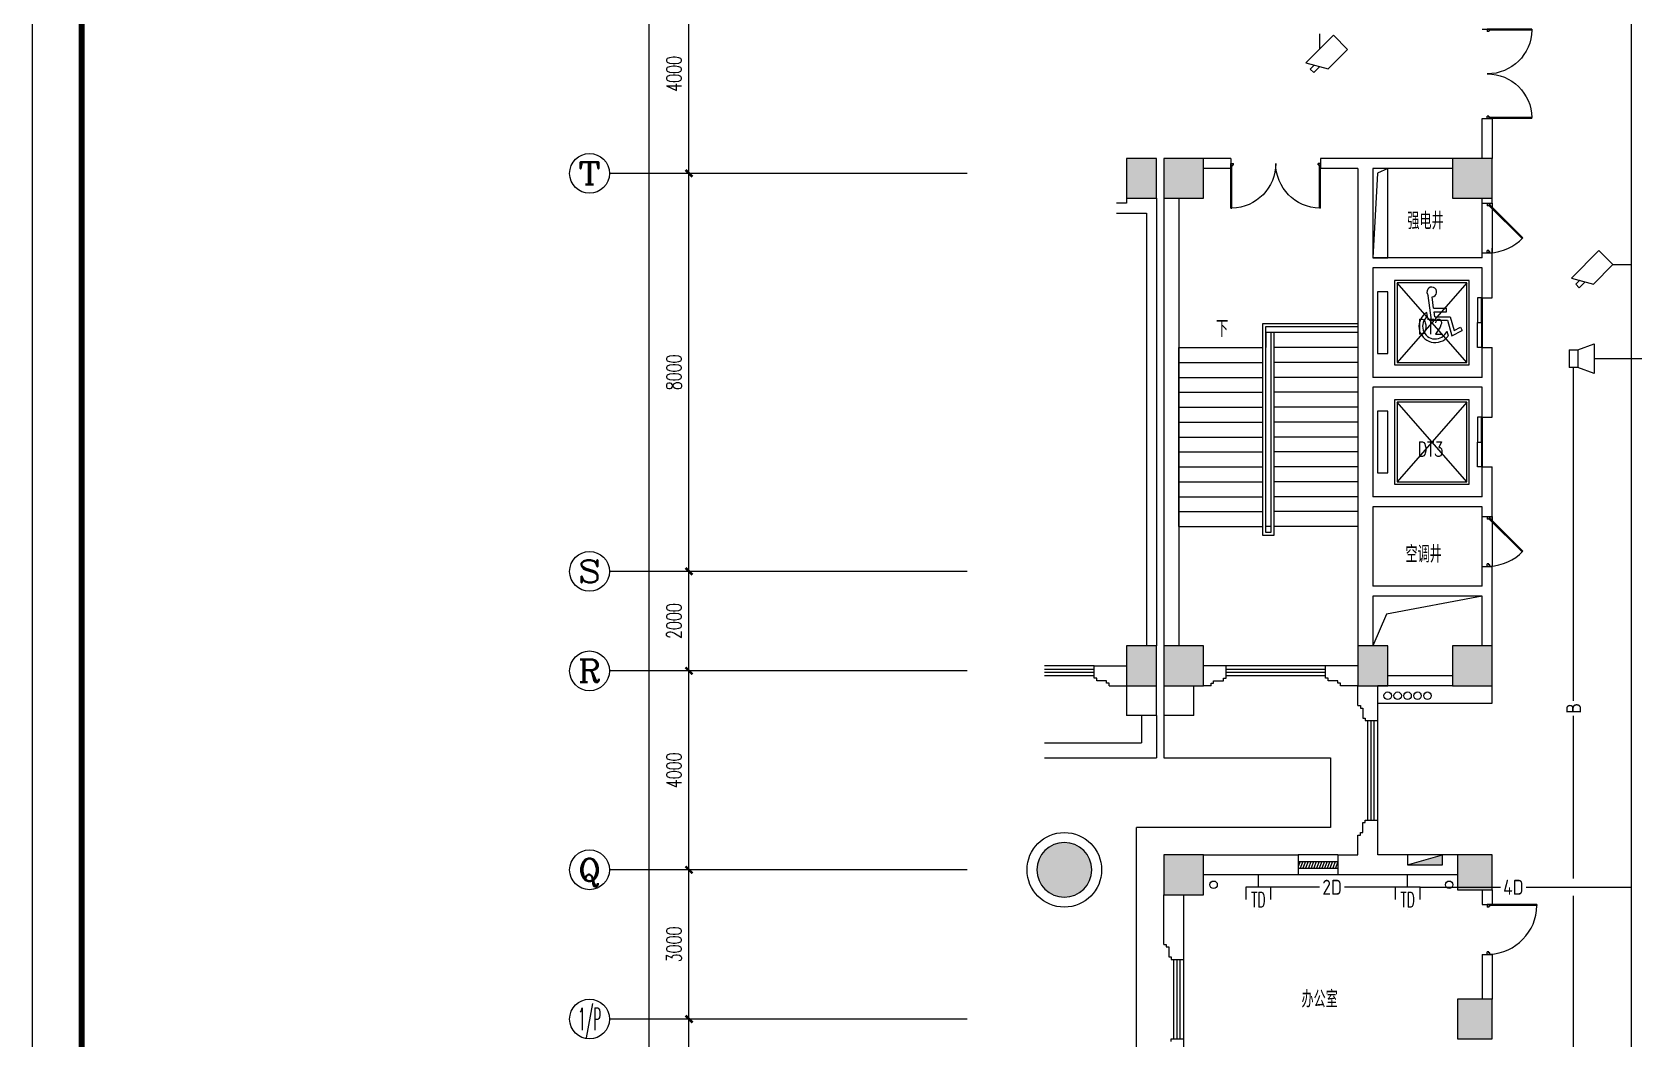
# Model space of a CAD drawing. Extents: x 190999 to 834799, y -200814 to 215286.
# Drawn here: x 666599 to 698799, y -127896 to -107655 of the extents above; entities that cross this region are included whole.
import ezdxf
from ezdxf.enums import TextEntityAlignment as Align

# ---------------------------------------------------------------- set-up
doc = ezdxf.new("R2010")
doc.units = 0
doc.header["$LTSCALE"] = 1000
doc.header["$MEASUREMENT"] = 0
doc.linetypes.add('CONTINOUS', pattern=[0])
for name, color, linetype in [('00-EQUIP', 3, 'Continuous'), ('00-SIG_TEXT', 7, 'Continuous'), ('00-WIRE-4', 6, 'Continuous'), ('A-墙线', 2, 'Continuous'), ('A-外包装修', 250, 'Continuous'), ('A-外窗', 145, 'Continuous'), ('A-门', 167, 'Continuous'), ('AXIS', 3, 'Continuous'), ('AXIS_TEXT', 7, 'Continuous'), ('COLUMN', 2, 'Continuous'), ('DIM_SYMB', 3, 'Continuous'), ('EQUIP_消火栓', 6, 'Continuous'), ('PUB_HATCH', 250, 'Continuous'), ('PUB_TEXT', 7, 'Continuous'), ('STAIR', 5, 'Continuous'), ('WALL', 4, 'Continuous'), ('WINDOW', 7, 'Continuous'), ('图框', 189, 'Continuous'), ('房间名称', 7, 'Continuous'), ('桥架', 1, 'Continuous'), ('洞口线', 177, 'Continuous'), ('电井开洞', 6, 'Continuous'), ('雨水管', 3, 'Continuous')]:
    doc.layers.add(name, color=color, linetype=linetype)
doc.layers.add('1-3残疾人坐席', color=7, linetype='Continuous', lineweight=9)
doc.styles.add('-GBCBIGGBENOR', font='GBENOR.shx', dxfattribs={"bigfont": 'GBCBIG.shx'})
doc.styles.add('_COMPLEX', font='COMPLEX.shx', dxfattribs={"width": 0.5})
doc.styles.add('_TCH_AXIS', font='COMPLEX', dxfattribs={"bigfont": 'GBCBIG'})
doc.styles.add('_TCH_DIM', font='SIMPLEX', dxfattribs={"bigfont": 'GBCBIG'})
doc.styles.add('COMPLEX', font='COMPLEX')
doc.styles.add('DIM_FONT', font='SIMPLEX', dxfattribs={"width": 0.7, "bigfont": 'GBCBIG'})
doc.styles.get("Standard").update_dxf_attribs({"font": 'simhei.ttf'})
doc.dimstyles.new('DIMN', dxfattribs={"dimtxt": 300, "dimasz": 100, "dimexe": 250, "dimexo": 300, "dimgap": 150, "dimtad": 1, "dimdec": 0, "dimzin": 0, "dimdsep": 46, "dimtxsty": 'DIM_FONT', "dimblk": 'ARCHTICK', "dimcen": 0.09, "dimclrt": 7, "dimazin": 2, "dimtfac": 1, "dimtdec": 0, "dimtix": 1, "dimtmove": 2, "dimatfit": 3, "dimfxl": 0, "dimtolj": 1, "dimtzin": 0, "dimarcsym": 0})

# ---------------------------------------------------------------- blocks, each defined once
blk = doc.blocks.new('TJAD_TK_A0')
at = {"layer": '图框'}
blk.add_line((973, -441.7), (2162, -441.7), dxfattribs=at)
at = {"layer": '图框', "const_width": 1.2}
blk.add_lwpolyline([(2152, -431.7), (2152, 389.3), (998, 389.3), (998, -431.7)], close=True, dxfattribs=at)
blk = doc.blocks.new('m1800')
at = {"layer": 'A-墙线'}
for p, q in [((-900, -100), (-900, 100)), ((900, -100), (900, 100))]:
    blk.add_line(p, q, dxfattribs=at)
at = {"layer": 'A-门'}
for p, q in [((-900, 900), (-900, 0)), ((-900, 900), (-880, 900)), ((-880, 900), (-880, 50)), ((880, 900), (880, 50)), ((900, 900), (880, 900)), ((900, 900), (900, 0)), ((-900, 50), (-870, 50)), ((-900, 0), (-850, 0)), ((-870, 50), (-870, 30)), ((-870, 30), (-850, 30)), ((-850, 30), (-850, 0)), ((850, 30), (850, 0)), ((870, 30), (850, 30)), ((900, 0), (850, 0)), ((870, 50), (870, 30)), ((900, 50), (870, 50))]:
    blk.add_line(p, q, dxfattribs=at)
for centre, start, end in [((-900, 0), 0, 88.7267), ((900, 0), 91.2733, 180)]:
    blk.add_arc(centre, 900, start, end, dxfattribs=at)
blk = doc.blocks.new('wza')
at = {"layer": '1-3残疾人坐席', "linetype": 'CONTINOUS'}
for p, q in [((0, 0), (-66, 501)), ((40, 245), (10, 473)), ((-83, 80), (-94, 160)), ((0, 0), (318, 0)), ((40, 245), (302, 245)), ((63, 72), (50, 173)), ((50, 173), (302, 173)), ((63, 72), (372, 72)), ((302, 173), (302, 245)), ((372, 72), (452, -206)), ((307, -220), (334, -315)), ((318, 0), (407, -309)), ((407, -309), (615, -205)), ((452, -206), (583, -140)), ((583, -140), (615, -205))]:
    blk.add_line(p, q, dxfattribs=at)
for centre, radius, start, end in [((4, 570), 98.4, 273.7427, 224.6237), ((72, -121), 326, 120.5826, 323.3889), ((72, -121), 254, 127.7051, 337.0637)]:
    blk.add_arc(centre, radius, start, end, dxfattribs=at)
blk = doc.blocks.new('$TwtSys$00000434')
for p, q in [((-0.5, 0.5), (-0.5, -0.5)), ((-0.5, -0.5), (0.5, 0.5)), ((0.5, 0.5), (-0.5, 0.5)), ((0.5, -0.5), (0.5, 0.5)), ((-0.5, -0.5), (0.5, -0.5))]:
    blk.add_line(p, q)
blk.add_solid([(0.5, -0.5), (0.5, 0.5), (-0.5, -0.5)])
blk = doc.blocks.new('bfm01')
at = {"layer": 'A-墙线'}
for p, q in [((-200, 0), (0, 0)), ((-200, -1000), (0, -1000))]:
    blk.add_line(p, q, dxfattribs=at)
at = {"layer": 'A-门'}
for p, q in [((-200, -1000), (-200, 0)), ((-100, 0), (-100, -50)), ((-70, -50), (-100, -50)), ((-50, -30), (-70, -30)), ((-70, -30), (-70, -50)), ((-64, -44), (-50, -30)), ((-64, -44), (603, -711)), ((-50, 0), (-50, -30)), ((-50, -30), (617, -697)), ((0, 0), (0, -1000)), ((-70, -950), (-100, -950)), ((-100, -1000), (-100, -950)), ((-70, -970), (-70, -950)), ((-50, -1000), (-100, -1000)), ((-50, -970), (-70, -970)), ((-50, -1000), (-50, -970))]:
    blk.add_line(p, q, dxfattribs=at)
blk.add_arc((-100, 0), 1000, 272.866, 315.8103, dxfattribs=at)
blk = doc.blocks.new('m1000')
at = {"layer": 'A-墙线'}
for p, q in [((0, 0), (0, 200)), ((1000, 0), (1000, 200))]:
    blk.add_line(p, q, dxfattribs=at)
at = {"layer": 'A-门'}
for p, q in [((0, 1100), (0, 100)), ((0, 1100), (20, 1100)), ((20, 1100), (20, 150)), ((0, 150), (30, 150)), ((0, 100), (50, 100)), ((30, 150), (30, 130)), ((30, 130), (50, 130)), ((50, 130), (50, 100)), ((950, 130), (950, 100)), ((970, 130), (950, 130)), ((1000, 100), (950, 100)), ((970, 150), (970, 130)), ((1000, 150), (970, 150)), ((1000, 150), (1000, 100))]:
    blk.add_line(p, q, dxfattribs=at)
blk.add_arc((0, 100), 1000, 2.866, 88.854, dxfattribs=at)
blk = doc.blocks.new('$WINLIB2D$00000039')
at = {"color": 0}
for p, q in [((0.5, 0.5), (-0.5, 0.5)), ((-0.5, 0.167), (0.5, 0.167)), ((-0.452, -0.167), (-0.5, 0.084)), ((-0.384, -0.167), (-0.448, 0.167)), ((-0.316, -0.167), (-0.38, 0.167)), ((-0.248, -0.167), (-0.312, 0.167)), ((-0.18, -0.167), (-0.244, 0.167)), ((-0.112, -0.167), (-0.176, 0.167)), ((-0.044, -0.167), (-0.108, 0.167)), ((0.024, -0.167), (-0.04, 0.167)), ((0.092, -0.167), (0.028, 0.167)), ((0.16, -0.167), (0.096, 0.167)), ((0.228, -0.167), (0.164, 0.167)), ((0.296, -0.167), (0.232, 0.167)), ((0.364, -0.167), (0.3, 0.167)), ((0.432, -0.167), (0.368, 0.167)), ((0.5, -0.167), (0.436, 0.167)), ((-0.5, -0.167), (0.5, -0.167)), ((0.5, -0.5), (-0.5, -0.5))]:
    blk.add_line(p, q, dxfattribs=at)
blk = doc.blocks.new('_ArchTick')
at = {"const_width": 0.5}
blk.add_lwpolyline([(-0.7, -0.7), (0.7, 0.7)], dxfattribs=at)
blk = doc.blocks.new('*D838')
at = {"layer": 'AXIS', "color": 0, "lineweight": -2}
for p, q in [((680599, -127496), (679554, -127496)), ((679804, -132496), (679804, -127496)), ((680599, -132496), (679554, -132496))]:
    blk.add_line(p, q, dxfattribs=at)
at = {"layer": 'Defpoints', "color": 0}
for p in [(679804, -127496), (680899, -127496), (680899, -132496)]:
    blk.add_point(p, dxfattribs=at)
at = {"layer": 'AXIS', "color": 0, "lineweight": -2, "xscale": 100, "yscale": 100, "zscale": 100}
for p, rotation in [((679804, -127496), 90), ((679804, -132496), 270)]:
    blk.add_blockref('_ArchTick', p, dxfattribs=dict(at, rotation=rotation))
at = {"layer": 'AXIS', "color": 7, "insert": (679504, -129996), "char_height": 300, "attachment_point": 5, "rotation": 90, "style": 'DIM_FONT'}
blk.add_mtext('\\A1;5000', dxfattribs=at)
blk = doc.blocks.new('*D839')
at = {"layer": 'AXIS', "color": 0, "lineweight": -2}
for p, q in [((680599, -124496), (679554, -124496)), ((679804, -127496), (679804, -124496)), ((680599, -127496), (679554, -127496))]:
    blk.add_line(p, q, dxfattribs=at)
at = {"layer": 'Defpoints', "color": 0}
for p in [(679804, -124496), (680899, -124496), (680899, -127496)]:
    blk.add_point(p, dxfattribs=at)
at = {"layer": 'AXIS', "color": 0, "lineweight": -2, "xscale": 100, "yscale": 100, "zscale": 100}
for p, rotation in [((679804, -124496), 90), ((679804, -127496), 270)]:
    blk.add_blockref('_ArchTick', p, dxfattribs=dict(at, rotation=rotation))
at = {"layer": 'AXIS', "color": 7, "insert": (679504, -125996), "char_height": 300, "attachment_point": 5, "rotation": 90, "style": 'DIM_FONT'}
blk.add_mtext('\\A1;3000', dxfattribs=at)
blk = doc.blocks.new('*D840')
at = {"layer": 'AXIS', "color": 0, "lineweight": -2}
for p, q in [((680599, -120496), (679554, -120496)), ((679804, -124496), (679804, -120496)), ((680599, -124496), (679554, -124496))]:
    blk.add_line(p, q, dxfattribs=at)
at = {"layer": 'Defpoints', "color": 0}
for p in [(679804, -120496), (680899, -120496), (680899, -124496)]:
    blk.add_point(p, dxfattribs=at)
at = {"layer": 'AXIS', "color": 0, "lineweight": -2, "xscale": 100, "yscale": 100, "zscale": 100}
for p, rotation in [((679804, -120496), 90), ((679804, -124496), 270)]:
    blk.add_blockref('_ArchTick', p, dxfattribs=dict(at, rotation=rotation))
at = {"layer": 'AXIS', "color": 7, "insert": (679504, -122496), "char_height": 300, "attachment_point": 5, "rotation": 90, "style": 'DIM_FONT'}
blk.add_mtext('\\A1;4000', dxfattribs=at)
blk = doc.blocks.new('*D841')
at = {"layer": 'AXIS', "color": 0, "lineweight": -2}
for p, q in [((680599, -118496), (679554, -118496)), ((679804, -120496), (679804, -118496)), ((680599, -120496), (679554, -120496))]:
    blk.add_line(p, q, dxfattribs=at)
at = {"layer": 'Defpoints', "color": 0}
for p in [(679804, -118496), (680899, -118496), (680899, -120496)]:
    blk.add_point(p, dxfattribs=at)
at = {"layer": 'AXIS', "color": 0, "lineweight": -2, "xscale": 100, "yscale": 100, "zscale": 100}
for p, rotation in [((679804, -118496), 90), ((679804, -120496), 270)]:
    blk.add_blockref('_ArchTick', p, dxfattribs=dict(at, rotation=rotation))
at = {"layer": 'AXIS', "color": 7, "insert": (679504, -119496), "char_height": 300, "attachment_point": 5, "rotation": 90, "style": 'DIM_FONT'}
blk.add_mtext('\\A1;2000', dxfattribs=at)
blk = doc.blocks.new('*D842')
at = {"layer": 'AXIS', "color": 0, "lineweight": -2}
for p, q in [((680599, -110496), (679554, -110496)), ((679804, -118496), (679804, -110496)), ((680599, -118496), (679554, -118496))]:
    blk.add_line(p, q, dxfattribs=at)
at = {"layer": 'Defpoints', "color": 0}
for p in [(679804, -110496), (680899, -110496), (680899, -118496)]:
    blk.add_point(p, dxfattribs=at)
at = {"layer": 'AXIS', "color": 0, "lineweight": -2, "xscale": 100, "yscale": 100, "zscale": 100}
for p, rotation in [((679804, -110496), 90), ((679804, -118496), 270)]:
    blk.add_blockref('_ArchTick', p, dxfattribs=dict(at, rotation=rotation))
at = {"layer": 'AXIS', "color": 7, "insert": (679504, -114496), "char_height": 300, "attachment_point": 5, "rotation": 90, "style": 'DIM_FONT'}
blk.add_mtext('\\A1;8000', dxfattribs=at)
blk = doc.blocks.new('*D843')
at = {"layer": 'AXIS', "color": 0, "lineweight": -2}
for p, q in [((680599, -106496), (679554, -106496)), ((679804, -110496), (679804, -106496)), ((680599, -110496), (679554, -110496))]:
    blk.add_line(p, q, dxfattribs=at)
at = {"layer": 'Defpoints', "color": 0}
for p in [(679804, -106496), (680899, -106496), (680899, -110496)]:
    blk.add_point(p, dxfattribs=at)
at = {"layer": 'AXIS', "color": 0, "lineweight": -2, "xscale": 100, "yscale": 100, "zscale": 100}
for p, rotation in [((679804, -106496), 90), ((679804, -110496), 270)]:
    blk.add_blockref('_ArchTick', p, dxfattribs=dict(at, rotation=rotation))
at = {"layer": 'AXIS', "color": 7, "insert": (679504, -108496), "char_height": 300, "attachment_point": 5, "rotation": 90, "style": 'DIM_FONT'}
blk.add_mtext('\\A1;4000', dxfattribs=at)
blk = doc.blocks.new('*D851')
at = {"layer": 'AXIS', "color": 0, "lineweight": -2}
for p, q in [((680599, -92496), (678754, -92496)), ((679004, -180496), (679004, -92496)), ((680599, -180496), (678754, -180496))]:
    blk.add_line(p, q, dxfattribs=at)
at = {"layer": 'Defpoints', "color": 0}
for p in [(679004, -92496), (680899, -92496), (680899, -180496)]:
    blk.add_point(p, dxfattribs=at)
at = {"layer": 'AXIS', "color": 0, "lineweight": -2, "xscale": 100, "yscale": 100, "zscale": 100}
for p, rotation in [((679004, -92496), 90), ((679004, -180496), 270)]:
    blk.add_blockref('_ArchTick', p, dxfattribs=dict(at, rotation=rotation))
at = {"layer": 'AXIS', "color": 7, "insert": (678704, -136496), "char_height": 300, "attachment_point": 5, "rotation": 90, "style": 'DIM_FONT'}
blk.add_mtext('\\A1;88000', dxfattribs=at)
blk = doc.blocks.new('_AXISO')
blk.add_circle((0, 0), 0.5)
at = {"layer": 'AXIS_TEXT', "style": 'COMPLEX', "width": 1.041667}
blk.add_attdef('A', text='', height=0.56, dxfattribs=at).set_placement((-0.25, -0.28), (0.25, -0.28), align=Align.FIT)
blk = doc.blocks.new('_LINKPT1')
at = {"color": 0}
blk.add_line((0, 0), (0, 0), dxfattribs=at)
blk = doc.blocks.new('IO37IMB6')
for p, q in [((-0.5, 0.499), (-0.5, 0.999)), ((0.5, 0.999), (0.5, 0.499)), ((0.5, 0.499), (-0.5, 0.499)), ((0, 0.5), (0, 0))]:
    blk.add_line(p, q)
at = {"xscale": 0.002, "yscale": 0.002, "zscale": 0.002}
for p in [(0, 1.384), (-0.5, 0.499), (0, 0), (0.5, 0.499)]:
    blk.add_blockref('_LINKPT1', p, dxfattribs=at)
at = {"style": '_COMPLEX', "width": 0.6, "flags": 8}
blk.add_attdef('$TEXT$', text='', height=0.6, dxfattribs=at).set_placement((0, 1), align=Align.MIDDLE_CENTER)
at = {"flags": 9}
blk.add_attdef('A', (0, 0), '', height=0.00002, dxfattribs=at)
blk = doc.blocks.new('_I71UQN')
for p, q in [((-0.837, 0.1), (-0.609, 0.1)), ((-0.837, -0.1), (-0.837, 0.1)), ((-0.78, 0.4), (-0.323, -0.4)), ((0.78, 0.4), (-0.78, 0.4)), ((0.78, 0.4), (0.78, -0.4)), ((-0.837, -0.1), (-0.494, -0.1)), ((0.78, -0.4), (-0.323, -0.4))]:
    blk.add_line(p, q)
at = {"xscale": 0.002, "yscale": 0.002, "zscale": 0.002}
for p in [(0, 0.4), (0.78, 0), (0, -0.4)]:
    blk.add_blockref('_LINKPT1', p, dxfattribs=at)
at = {"flags": 9}
blk.add_attdef('A', (0, 0), '', height=0.00002, dxfattribs=at)
blk = doc.blocks.new('OS28WV87')
for p, q in [((0, 0.35), (0, -0.35)), ((0, 0.35), (0.35, 0.35)), ((0.35, 0.35), (1, 0.6)), ((0.35, 0.35), (0.35, -0.35)), ((1, 0.6), (1, -0.6)), ((0.35, -0.35), (0, -0.35)), ((1, -0.6), (0.35, -0.35))]:
    blk.add_line(p, q)
at = {"xscale": 0.002, "yscale": 0.002, "zscale": 0.002}
for p in [(0, 0), (0.175, 0.35), (1, 0), (0.175, -0.35)]:
    blk.add_blockref('_LINKPT1', p, dxfattribs=at)
at = {"flags": 9}
blk.add_attdef('A', (0, 0), '', height=0.00002, dxfattribs=at)

msp = doc.modelspace()

# ---------------------------------------------------------------- hatches: boundary and pattern name
at = {"layer": 'PUB_HATCH'}
for points in [[(689198.5, -110996.3), (689198.5, -110196.3), (688598.5, -110196.3), (688598.5, -110996.3)], [(690148.5, -110996.3), (690148.5, -110196.3), (689348.5, -110196.3), (689348.5, -110996.3)], [(695948.5, -110996.3), (695948.5, -110196.3), (695148.5, -110196.3), (695148.5, -110996.3)], [(689198.5, -120796.3), (689198.5, -119996.3), (688598.5, -119996.3), (688598.5, -120796.3)], [(690148.5, -120796.3), (690148.5, -119996.3), (689348.5, -119996.3), (689348.5, -120796.3)], [(693848.5, -120796.3), (693848.5, -119996.3), (693248.5, -119996.3), (693248.5, -120796.3)], [(695948.5, -120796.3), (695948.5, -119996.3), (695148.5, -119996.3), (695148.5, -120796.3)], [(686798.5, -124496.3, 1), (687898.5, -124496.3, 1)], [(690148.5, -124996.3), (690148.5, -124196.3), (689348.5, -124196.3), (689348.5, -124996.3)], [(695948.5, -124896.3), (695948.5, -124196.3), (695248.5, -124196.3), (695248.5, -124896.3)], [(695948.5, -127896.3), (695948.5, -127096.3), (695248.5, -127096.3), (695248.5, -127896.3)]]:
    msp.add_hatch(color=256, dxfattribs=at).paths.add_polyline_path(points)

# ---------------------------------------------------------------- linework, layer by layer
at = {"layer": '00-WIRE-4'}
for p, q in [((692481.9, -107996.3), (692481.9, -107691.7)), ((698375.5, -112331.2), (698748.5, -112331.2)), ((701136.8, -114221.3), (697998.5, -114221.3)), ((697586, -121097.7), (697586, -114396.3)), ((697586, -124670.8), (697586, -121402.7)), ((692480.5, -124845.8), (691498.5, -124845.8)), ((693998.5, -124845.8), (692981.1, -124845.8)), ((694498.5, -124845.8), (696115.2, -124845.8)), ((696634.5, -124845.8), (698748.5, -124845.8)), ((697586, -128896.3), (697586, -125020.8))]:
    msp.add_line(p, q, dxfattribs=at)
at = {"layer": 'A-墙线'}
for p, q in [((695748.5, -110196.3), (695748.5, -109396.3)), ((695948.5, -109396.3), (695948.5, -110196.3)), ((690698.5, -110196.3), (690148.5, -110196.3)), ((690698.5, -110396.3), (690148.5, -110396.3)), ((695148.5, -110196.3), (692498.5, -110196.3)), ((693248.5, -110396.3), (692498.5, -110396.3)), ((693248.5, -110396.3), (693248.5, -120196.3)), ((695148.5, -110396.3), (693548.5, -110396.3)), ((693548.5, -110396.3), (693548.5, -112196.3)), ((688598.5, -110996.3), (688598.5, -111096.3)), ((689198.5, -110996.3), (689198.5, -119996.3)), ((689348.5, -110996.3), (689348.5, -119996.3)), ((689648.5, -110996.3), (689648.5, -119996.3)), ((695748.5, -111096.3), (695748.5, -110996.3)), ((695948.5, -111096.3), (695948.5, -110996.3)), ((688598.5, -111096.3), (688398.5, -111096.3)), ((688398.5, -111296.3), (688998.5, -111296.3)), ((688998.5, -111296.3), (688998.5, -119996.3)), ((695948.5, -112996.3), (695948.5, -111996.3)), ((695748.5, -112196.3), (693548.5, -112196.3)), ((695748.5, -112196.3), (695748.5, -112096.3)), ((693548.5, -112396.3), (693548.5, -114596.3)), ((695748.5, -112396.3), (693548.5, -112396.3)), ((695748.5, -112996.3), (695748.5, -112396.3)), ((695748.5, -112996.3), (695948.5, -112996.3)), ((695748.5, -114596.3), (695748.5, -113996.3)), ((695748.5, -113996.3), (695948.5, -113996.3)), ((695948.5, -115396.3), (695948.5, -113996.3)), ((695748.5, -114596.3), (693548.5, -114596.3)), ((693548.5, -114796.3), (693548.5, -116996.3)), ((695748.5, -114796.3), (693548.5, -114796.3)), ((695748.5, -115396.3), (695748.5, -114796.3)), ((695748.5, -115396.3), (695948.5, -115396.3)), ((695748.5, -116996.3), (695748.5, -116396.3)), ((695748.5, -116396.3), (695948.5, -116396.3)), ((695948.5, -117496.3), (695948.5, -116396.3)), ((695748.5, -116996.3), (693548.5, -116996.3)), ((693548.5, -117196.3), (693548.5, -118796.3)), ((695748.5, -117196.3), (693548.5, -117196.3)), ((695748.5, -117396.3), (695748.5, -117196.3)), ((695748.5, -118796.3), (695748.5, -118396.3)), ((695948.5, -119996.3), (695948.5, -118391.3)), ((695748.5, -118796.3), (693548.5, -118796.3)), ((693548.5, -118996.3), (693548.5, -119996.3)), ((695748.5, -118996.3), (693548.5, -118996.3)), ((695748.5, -119996.3), (695748.5, -118996.3)), ((687948.5, -120396.3), (688598.5, -120396.3)), ((687948.5, -120646.3), (687948.5, -120396.3)), ((690598.5, -120396.3), (690148.5, -120396.3)), ((690598.5, -120646.3), (690598.5, -120396.3)), ((693248.5, -120396.3), (692598.5, -120396.3)), ((692598.5, -120646.3), (692598.5, -120396.3)), ((687998.5, -120646.3), (687948.5, -120646.3)), ((687998.5, -120696.3), (687998.5, -120646.3)), ((688198.5, -120696.3), (687998.5, -120696.3)), ((688198.5, -120746.3), (688198.5, -120696.3)), ((688248.5, -120746.3), (688198.5, -120746.3)), ((688248.5, -120796.3), (688248.5, -120746.3)), ((690298.5, -120796.3), (690298.5, -120746.3)), ((690298.5, -120746.3), (690348.5, -120746.3)), ((690348.5, -120746.3), (690348.5, -120696.3)), ((690348.5, -120696.3), (690548.5, -120696.3)), ((690548.5, -120646.3), (690598.5, -120646.3)), ((690548.5, -120696.3), (690548.5, -120646.3)), ((692648.5, -120646.3), (692598.5, -120646.3)), ((692648.5, -120696.3), (692648.5, -120646.3)), ((692848.5, -120696.3), (692648.5, -120696.3)), ((692848.5, -120746.3), (692848.5, -120696.3)), ((692898.5, -120746.3), (692848.5, -120746.3)), ((692898.5, -120796.3), (692898.5, -120746.3)), ((695148.5, -120596.3), (693848.5, -120596.3)), ((688248.5, -120796.3), (688598.5, -120796.3)), ((688598.5, -120796.3), (688598.5, -121396.3)), ((689198.5, -121396.3), (689198.5, -120796.3)), ((689348.5, -120796.3), (689348.5, -121396.3)), ((689948.5, -121396.3), (689948.5, -120796.3)), ((690298.5, -120796.3), (690148.5, -120796.3)), ((693248.5, -120796.3), (692898.5, -120796.3)), ((693248.5, -121196.3), (693248.5, -120796.3)), ((695148.5, -120796.3), (693648.5, -120796.3)), ((693648.5, -121496.3), (693648.5, -120796.3)), ((693248.5, -121196.3), (693298.5, -121196.3)), ((693298.5, -121196.3), (693298.5, -121246.3)), ((693298.5, -121246.3), (693348.5, -121246.3)), ((693348.5, -121246.3), (693348.5, -121446.3)), ((689198.5, -121396.3), (688598.5, -121396.3)), ((689948.5, -121396.3), (689348.5, -121396.3)), ((693348.5, -121446.3), (693398.5, -121446.3)), ((693398.5, -121446.3), (693398.5, -121496.3)), ((693398.5, -121496.3), (693648.5, -121496.3)), ((693348.5, -123546.3), (693398.5, -123546.3)), ((693348.5, -123746.3), (693348.5, -123546.3)), ((693398.5, -123546.3), (693398.5, -123496.3)), ((693398.5, -123496.3), (693648.5, -123496.3)), ((693648.5, -124196.3), (693648.5, -123496.3)), ((693248.5, -124196.3), (693248.5, -123796.3)), ((693248.5, -123796.3), (693298.5, -123796.3)), ((693298.5, -123746.3), (693348.5, -123746.3)), ((693298.5, -123796.3), (693298.5, -123746.3)), ((695248.5, -124196.3), (693648.5, -124196.3)), ((692048.5, -124596.3), (690148.5, -124596.3)), ((695248.5, -124596.3), (692848.5, -124596.3)), ((695748.5, -124896.3), (695748.5, -125196.3)), ((695948.5, -124896.3), (695948.5, -125196.3)), ((689348.5, -125996.3), (689348.5, -124996.3)), ((689748.5, -126296.3), (689748.5, -124996.3)), ((689348.5, -125996.3), (689398.5, -125996.3)), ((689398.5, -125996.3), (689398.5, -126046.3)), ((689398.5, -126046.3), (689448.5, -126046.3)), ((689448.5, -126046.3), (689448.5, -126246.3)), ((695748.5, -126196.3), (695748.5, -127096.3)), ((695948.5, -126196.3), (695948.5, -127096.3)), ((689448.5, -126246.3), (689498.5, -126246.3)), ((689498.5, -126246.3), (689498.5, -126296.3)), ((689498.5, -126296.3), (689748.5, -126296.3)), ((689498.5, -127946.3), (689498.5, -127896.3)), ((689498.5, -127896.3), (689748.5, -127896.3)), ((689748.5, -128396.3), (689748.5, -127896.3))]:
    msp.add_line(p, q, dxfattribs=at)
at = {"layer": 'A-外包装修'}
for p, q in [((688898.5, -121396.3), (688898.5, -121946.5)), ((689198.5, -121396.3), (689198.5, -122246.5)), ((689348.5, -121396.3), (689348.5, -122246.5)), ((686948.5, -121946.5), (688898.5, -121946.5)), ((686948.5, -122246.5), (689198.5, -122246.5)), ((689348.5, -122246.5), (692698.5, -122246.5)), ((692698.5, -122246.5), (692698.5, -123646.3)), ((692698.5, -123646.3), (688798.5, -123646.3)), ((688798.5, -149346.3), (688798.5, -123646.3))]:
    msp.add_line(p, q, dxfattribs=at)
msp.add_circle((687348.5, -124496.3), 750, dxfattribs=at)
at = {"layer": 'A-外窗'}
for p, q in [((687948.5, -120396.3), (686948.5, -120396.3)), ((692598.5, -120396.3), (690598.5, -120396.3)), ((687948.5, -120466.3), (686948.5, -120466.3)), ((687948.5, -120526.3), (686948.5, -120526.3)), ((687948.5, -120596.3), (686948.5, -120596.3)), ((692598.5, -120466.3), (690598.5, -120466.3)), ((692598.5, -120526.3), (690598.5, -120526.3)), ((692598.5, -120596.3), (690598.5, -120596.3)), ((693448.5, -123496.3), (693448.5, -121496.3)), ((693518.5, -123496.3), (693518.5, -121496.3)), ((693578.5, -123496.3), (693578.5, -121496.3)), ((693648.5, -123496.3), (693648.5, -121496.3)), ((689548.5, -127896.3), (689548.5, -126296.3)), ((689618.5, -127896.3), (689618.5, -126296.3)), ((689678.5, -127896.3), (689678.5, -126296.3)), ((689748.5, -127896.3), (689748.5, -126296.3))]:
    msp.add_line(p, q, dxfattribs=at)
at = {"layer": 'A-门'}
for p, q in [((695748.5, -112996.3), (695748.5, -113996.3)), ((695748.5, -115396.3), (695748.5, -116396.3))]:
    msp.add_line(p, q, dxfattribs=at)
for points in [[(695733.6, -112996.3), (695653.7, -112996.3), (695653.7, -113496.3), (695733.6, -113496.3)], [(695733.6, -113996.3), (695653.7, -113996.3), (695653.7, -113496.3), (695733.6, -113496.3)], [(695733.6, -115396.3), (695653.7, -115396.3), (695653.7, -115896.3), (695733.6, -115896.3)], [(695733.6, -116396.3), (695653.7, -116396.3), (695653.7, -115896.3), (695733.6, -115896.3)]]:
    msp.add_lwpolyline(points, close=True, dxfattribs=at)
at = {"layer": 'AXIS'}
for p, q in [((685398.5, -110496.3), (678204.1, -110496.3)), ((685398.5, -118496.3), (678204.1, -118496.3)), ((685398.5, -120496.3), (678204.1, -120496.3)), ((685398.5, -124496.3), (678204.1, -124496.3)), ((685398.5, -127496.3), (678204.1, -127496.3))]:
    msp.add_line(p, q, dxfattribs=at)
at = {"layer": 'COLUMN'}
for p, q in [((689198.5, -110196.3), (688598.5, -110196.3)), ((688598.5, -110196.3), (688598.5, -110996.3)), ((689198.5, -110996.3), (689198.5, -110196.3)), ((690148.5, -110196.3), (689348.5, -110196.3)), ((689348.5, -110196.3), (689348.5, -110996.3)), ((690148.5, -110996.3), (690148.5, -110196.3)), ((695948.5, -110196.3), (695148.5, -110196.3)), ((695148.5, -110196.3), (695148.5, -110996.3)), ((695948.5, -110996.3), (695948.5, -110196.3)), ((688598.5, -110996.3), (689198.5, -110996.3)), ((689348.5, -110996.3), (690148.5, -110996.3)), ((695148.5, -110996.3), (695948.5, -110996.3)), ((689198.5, -119996.3), (688598.5, -119996.3)), ((688598.5, -119996.3), (688598.5, -120796.3)), ((689198.5, -120796.3), (689198.5, -119996.3)), ((690148.5, -119996.3), (689348.5, -119996.3)), ((689348.5, -119996.3), (689348.5, -120796.3)), ((690148.5, -120796.3), (690148.5, -119996.3)), ((693848.5, -119996.3), (693248.5, -119996.3)), ((693248.5, -119996.3), (693248.5, -120796.3)), ((693848.5, -120796.3), (693848.5, -119996.3)), ((695948.5, -119996.3), (695148.5, -119996.3)), ((695148.5, -119996.3), (695148.5, -120796.3)), ((695948.5, -120796.3), (695948.5, -119996.3)), ((688598.5, -120796.3), (689198.5, -120796.3)), ((689348.5, -120796.3), (690148.5, -120796.3)), ((693248.5, -120796.3), (693848.5, -120796.3)), ((695148.5, -120796.3), (695948.5, -120796.3)), ((690148.5, -124196.3), (689348.5, -124196.3)), ((689348.5, -124196.3), (689348.5, -124996.3)), ((690148.5, -124996.3), (690148.5, -124196.3)), ((695948.5, -124196.3), (695248.5, -124196.3)), ((695248.5, -124196.3), (695248.5, -124896.3)), ((695948.5, -124896.3), (695948.5, -124196.3)), ((695248.5, -124896.3), (695948.5, -124896.3)), ((689348.5, -124996.3), (690148.5, -124996.3)), ((695948.5, -127096.3), (695248.5, -127096.3)), ((695248.5, -127096.3), (695248.5, -127896.3)), ((695948.5, -127896.3), (695948.5, -127096.3)), ((695248.5, -127896.3), (695948.5, -127896.3))]:
    msp.add_line(p, q, dxfattribs=at)
for start, end in [(0, 180), (180, 0)]:
    msp.add_arc((687348.5, -124496.3), 550, start, end, dxfattribs=at)
at = {"layer": 'DIM_SYMB'}
msp.add_lwpolyline([(690493.5, -113996.3, 0, 0, 0), (690491, -118946.7, 0, 0, 0), (692403.5, -118946.7, 0, 0, 0), (692403.5, -113996.3, 80, 0, 0), (692403.5, -113696.3, 0, 0, 0)], format="xyseb", dxfattribs=at)
at = {"layer": 'STAIR'}
for p, q in [((695437, -112696.3), (694037, -114296.3)), ((695437, -114296.3), (694037, -112696.3)), ((691338.5, -117776.3), (691338.5, -113516.3)), ((691338.5, -113516.3), (693248.5, -113516.3)), ((691398.5, -117716.3), (691398.5, -113576.3)), ((691398.5, -113576.3), (693248.5, -113576.3)), ((693248.5, -113516.3), (693248.5, -113576.3)), ((691498.5, -113696.3), (691398.5, -113696.3)), ((691398.5, -113696.3), (691398.5, -113996.3)), ((691498.5, -113696.3), (691498.5, -117596.3)), ((691558.5, -113696.3), (691498.5, -113696.3)), ((691498.5, -113696.3), (691498.5, -117716.3)), ((691558.5, -113696.3), (691498.5, -113696.3)), ((693248.5, -113696.3), (691558.5, -113696.3)), ((691558.5, -113696.3), (691558.5, -117776.3)), ((693248.5, -113696.3), (693248.5, -117596.3)), ((689648.5, -117596.3), (689648.5, -113996.3)), ((689648.5, -113996.3), (691338.5, -113996.3)), ((689648.5, -114296.3), (691338.5, -114296.3)), ((691398.5, -117596.3), (691398.5, -113996.3)), ((693248.5, -113996.3), (691558.5, -113996.3)), ((693248.5, -114296.3), (691558.5, -114296.3)), ((689648.5, -114596.3), (691338.5, -114596.3)), ((693248.5, -114596.3), (691558.5, -114596.3)), ((689648.5, -114896.3), (691338.5, -114896.3)), ((693248.5, -114896.3), (691558.5, -114896.3)), ((689648.5, -115196.3), (691338.5, -115196.3)), ((693248.5, -115196.3), (691558.5, -115196.3)), ((695437, -115096.3), (694037, -116696.3)), ((695437, -116696.3), (694037, -115096.3)), ((689648.5, -115496.3), (691338.5, -115496.3)), ((693248.5, -115496.3), (691558.5, -115496.3)), ((689648.5, -115796.3), (691338.5, -115796.3)), ((693248.5, -115796.3), (691558.5, -115796.3)), ((689648.5, -116096.3), (691338.5, -116096.3)), ((693248.5, -116096.3), (691558.5, -116096.3)), ((689648.5, -116396.3), (691338.5, -116396.3)), ((693248.5, -116396.3), (691558.5, -116396.3)), ((689648.5, -116696.3), (691338.5, -116696.3)), ((693248.5, -116696.3), (691558.5, -116696.3)), ((689648.5, -116996.3), (691338.5, -116996.3)), ((693248.5, -116996.3), (691558.5, -116996.3)), ((689648.5, -117296.3), (691338.5, -117296.3)), ((693248.5, -117296.3), (691558.5, -117296.3)), ((689648.5, -117596.3), (691338.5, -117596.3)), ((691558.5, -117776.3), (691338.5, -117776.3)), ((691498.5, -117596.3), (691398.5, -117596.3)), ((691498.5, -117716.3), (691398.5, -117716.3)), ((693248.5, -117596.3), (691558.5, -117596.3))]:
    msp.add_line(p, q, dxfattribs=at)
for points in [[(695487, -114346.3), (695487, -112646.3), (693987, -112646.3), (693987, -114346.3)], [(695437, -114296.3), (695437, -112696.3), (694037, -112696.3), (694037, -114296.3)], [(693852, -114114.2), (693852, -112878.4), (693641.9, -112878.4), (693641.9, -114114.2)], [(695487, -116746.3), (695487, -115046.3), (693987, -115046.3), (693987, -116746.3)], [(695437, -116696.3), (695437, -115096.3), (694037, -115096.3), (694037, -116696.3)], [(693852, -116514.2), (693852, -115278.4), (693641.9, -115278.4), (693641.9, -116514.2)]]:
    msp.add_lwpolyline(points, close=True, dxfattribs=at)
at = {"layer": 'WALL'}
for p, q in [((690148.5, -124196.3), (692048.5, -124196.3)), ((692048.5, -124196.3), (692048.5, -124596.3)), ((692848.5, -124196.3), (693248.5, -124196.3)), ((692848.5, -124196.3), (692848.5, -124596.3))]:
    msp.add_line(p, q, dxfattribs=at)
at = {"layer": '桥架'}
msp.add_line((698748.5, -158196.3), (698748.5, -107196.3), dxfattribs=at)
at = {"layer": '洞口线'}
msp.add_lwpolyline([(695748.5, -118996.3), (693824.5, -119354.9), (693548.5, -119996.3)], dxfattribs=at)
at = {"layer": '电井开洞', "color": 4}
msp.add_lwpolyline([(693848.5, -110396.3), (693548.5, -110396.3), (693548.5, -112196.3), (693848.5, -112196.3)], close=True, dxfattribs=at)
at = {"layer": '电井开洞'}
msp.add_lwpolyline([(693848.5, -110396.3), (693643.2, -110494.9), (693548.5, -112196.3)], dxfattribs=at)
at = {"layer": '雨水管'}
msp.add_lwpolyline([(693648.5, -121146.3), (695948.5, -121146.3), (695948.5, -120796.3)], dxfattribs=at)
for centre in [(693848.5, -120996.3), (694048.5, -120996.3), (694248.5, -120996.3), (694448.5, -120996.3), (694648.5, -120996.3), (690348.5, -124796.3), (695084.2, -124796.3)]:
    msp.add_circle(centre, 75, dxfattribs=at)

# ---------------------------------------------------------------- block references
msp.add_blockref('wza', (694731, -113450.2))
at = {"layer": '00-EQUIP', "xscale": 500, "yscale": 500, "zscale": 500, "rotation": 45}
for p in [(692623.4, -108137.7), (697958.3, -112465.6)]:
    msp.add_blockref('_I71UQN', p, dxfattribs=at)
at = {"layer": '00-EQUIP', "xscale": 500, "yscale": 500, "zscale": 500}
msp.add_blockref('OS28WV87', (697498.5, -114221.3), dxfattribs=at)
at = {"layer": '00-EQUIP'}
ref = msp.add_blockref('IO37IMB6', (691248.5, -124596.3), dxfattribs=dict(at, xscale=-500, yscale=500, zscale=500, rotation=180))
ref.add_attrib('$TEXT$', 'TD', dxfattribs={"layer": '0', "height": 300, "style": '_COMPLEX', "width": 0.6, "flags": 8}).set_placement((691248.5, -125096.3), align=Align.MIDDLE_CENTER)
ref = msp.add_blockref('IO37IMB6', (694248.5, -124596.3), dxfattribs=dict(at, xscale=-500, yscale=500, zscale=500, rotation=180))
ref.add_attrib('$TEXT$', 'TD', dxfattribs={"layer": '0', "height": 300, "style": '_COMPLEX', "width": 0.6, "flags": 8}).set_placement((694248.5, -125096.3), align=Align.MIDDLE_CENTER)
at = {"layer": 'A-门', "xscale": -1}
for p, rotation in [((695848.5, -108496.3), 270), ((691598.5, -110296.3), 180)]:
    msp.add_blockref('m1800', p, dxfattribs=dict(at, rotation=rotation))
at = {"layer": 'A-门'}
for p in [(695948.5, -111096.3), (695948.5, -117396.3)]:
    msp.add_blockref('bfm01', p, dxfattribs=at)
at = {"layer": 'A-门', "rotation": 270}
msp.add_blockref('m1000', (695748.5, -125196.3), dxfattribs=at)
at = {"layer": 'AXIS'}
ref = msp.add_blockref('_AXISO', (677804.1, -110496.3), dxfattribs=dict(at, xscale=800, yscale=800, zscale=800))
ref.add_attrib('A', 'T', dxfattribs={"layer": 'AXIS_TEXT', "height": 452.5, "style": '_TCH_AXIS', "width": 1.4}).set_placement((677577.8, -110722.6), (678030.4, -110722.6), align=Align.FIT)
ref = msp.add_blockref('_AXISO', (677804.1, -118496.3), dxfattribs=dict(at, xscale=800, yscale=800, zscale=800))
ref.add_attrib('A', 'S', dxfattribs={"layer": 'AXIS_TEXT', "height": 452.5, "style": '_TCH_AXIS', "width": 1.5}).set_placement((677577.8, -118722.6), (678030.4, -118722.6), align=Align.FIT)
ref = msp.add_blockref('_AXISO', (677804.1, -120496.3), dxfattribs=dict(at, xscale=800, yscale=800, zscale=800))
ref.add_attrib('A', 'R', dxfattribs={"layer": 'AXIS_TEXT', "height": 452.5, "style": '_TCH_AXIS', "width": 1.166667}).set_placement((677577.8, -120722.6), (678030.4, -120722.6), align=Align.FIT)
ref = msp.add_blockref('_AXISO', (677804.1, -124496.3), dxfattribs=dict(at, xscale=800, yscale=800, zscale=800))
ref.add_attrib('A', 'Q', dxfattribs={"layer": 'AXIS_TEXT', "height": 452.5, "style": '_TCH_AXIS', "width": 1.3125}).set_placement((677577.8, -124722.6), (678030.4, -124722.6), align=Align.FIT)
ref = msp.add_blockref('_AXISO', (677804.1, -127496.3), dxfattribs=dict(at, xscale=800, yscale=800, zscale=800))
ref.add_attrib('A', '1/P', dxfattribs={"layer": 'AXIS_TEXT', "height": 452.55, "style": '_TCH_AXIS', "width": 0.388889}).set_placement((677577.8, -127722.6), (678030.4, -127722.6), align=Align.FIT)
at = {"layer": 'EQUIP_消火栓', "xscale": 700, "yscale": 200, "zscale": 700}
msp.add_blockref('$TwtSys$00000434', (694598.5, -124296.3), dxfattribs=at)
at = {"layer": 'WINDOW', "xscale": 800, "yscale": -400, "zscale": 800}
msp.add_blockref('$WINLIB2D$00000039', (692448.5, -124396.3), dxfattribs=at)
at = {"layer": '图框', "xscale": 100, "yscale": 100, "zscale": 100, "rotation": 270}
msp.add_blockref('TJAD_TK_A0', (710768.8, 15386.5), dxfattribs=at)

# ---------------------------------------------------------------- texts
at = {"layer": '00-SIG_TEXT', "style": '-GBCBIGGBENOR'}
msp.add_text('B', height=300, rotation=90, dxfattribs=at).set_placement((697586, -121250.2), align=Align.MIDDLE_CENTER)
for s, p in [('2D', (692730.8, -124845.8)), ('4D', (696374.8, -124845.8))]:
    msp.add_text(s, height=300, dxfattribs=at).set_placement(p, align=Align.MIDDLE_CENTER)
at = {"layer": 'PUB_TEXT', "style": '_TCH_DIM'}
msp.add_text('下', height=337.6, dxfattribs=at).set_placement((690398.6, -113786.3))
at = {"layer": '房间名称', "style": '_TCH_DIM'}
for s, p in [('强电井', (694243.4, -111619.9)), ('空调井', (694205.8, -118319.4)), ('办公室', (692116.1, -127264.7))]:
    msp.add_text(s, height=337.59, dxfattribs=at).set_placement(p)
at = {"layer": '房间名称', "style": '_TCH_DIM', "width": 0.705882}
for s, p in [('DT2', (694450.2, -113726.7)), ('DT3', (694450.2, -116189.9))]:
    msp.add_text(s, height=297.5, dxfattribs=at).set_placement(p)

# ---------------------------------------------------------------- dimensions: what is measured, and where the dimension line sits
at = {"layer": 'AXIS'}
for p1, p2, distance, picture, middle in [((680898.5, -180496.3), (680898.5, -92496.3), 1894.4, '*D851', (678704.1, -136496.3)), ((680898.5, -110496.3), (680898.5, -106496.3), 1094.4, '*D843', (679504.1, -108496.3)), ((680898.5, -118496.3), (680898.5, -110496.3), 1094.4, '*D842', (679504.1, -114496.3)), ((680898.5, -120496.3), (680898.5, -118496.3), 1094.4, '*D841', (679504.1, -119496.3)), ((680898.5, -124496.3), (680898.5, -120496.3), 1094.4, '*D840', (679504.1, -122496.3)), ((680898.5, -127496.3), (680898.5, -124496.3), 1094.4, '*D839', (679504.1, -125996.3)), ((680898.5, -132496.3), (680898.5, -127496.3), 1094.4, '*D838', (679504.1, -129996.3))]:
    dim = msp.add_aligned_dim(p1=p1, p2=p2, distance=distance, dimstyle='DIMN', dxfattribs=at)
    dim.commit()
    dim.dimension.update_dxf_attribs({"geometry": picture, "text_midpoint": middle})

doc.saveas('drawing.dxf')
